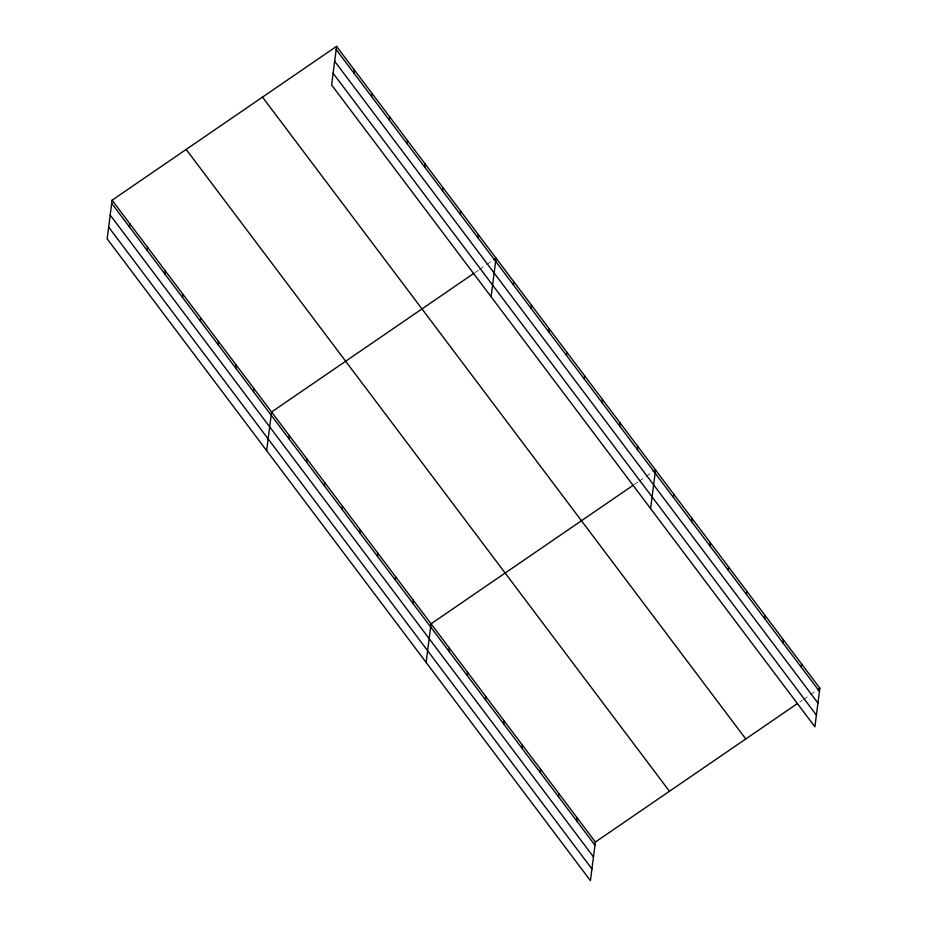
<?xml version="1.0" encoding="UTF-8"?>
<svg xmlns="http://www.w3.org/2000/svg" width="927" height="927" viewBox="0 0 927 927"><rect width="100%" height="100%" fill="white"/><g stroke="black" fill="none" stroke-linecap="round" stroke-linejoin="round"><path stroke-width="0.7" stroke-dasharray="4.63 3.48" d="M474.891 272.665L478.413 270.244M479.583 269.444L485.47 265.412M486.64 264.601L492.527 260.58M634.369 484.473L637.892 482.052M639.074 481.252L644.949 477.22M646.131 476.408L652.005 472.388M799.862 701.89L802.214 700.279M803.385 699.479L809.271 695.447M810.441 694.636L816.316 690.615"/><path stroke-width="1.39" d="M112.097 200.197L107.15 238.807L590.429 880.65L595.377 842.04L112.097 200.197L336.571 46.35L819.85 688.193L814.903 726.803L331.623 84.96L336.571 46.35M129.409 226.895L129.815 223.731M147.138 250.429L147.544 247.266M164.855 273.963L165.261 270.8M182.573 297.497L182.978 294.334M200.29 321.032L200.695 317.868M218.019 344.566L218.424 341.403M235.736 368.1L236.142 364.937M253.453 391.634L253.859 388.471M266.64 450.615L271.576 412.005L473.709 273.465M288.9 438.703L289.305 435.539M353.882 73.048L354.288 69.884M306.617 462.237L307.022 459.074M371.6 96.582L372.005 93.418M324.334 485.771L324.74 482.608M389.317 120.116L389.722 116.953M342.063 509.305L342.457 506.142M407.046 143.65L407.451 140.487M359.78 532.84L360.186 529.676M424.763 167.184L425.169 164.021M377.498 556.374L377.903 553.21M442.48 190.719L442.886 187.555M395.215 579.908L395.62 576.745M460.198 214.253L460.603 211.089M412.944 603.442L413.349 600.279M477.926 237.787L478.332 234.624M426.119 662.423L431.067 623.813L633.187 485.273M491.101 296.767L496.049 258.158L493.697 259.769M448.911 651.217L449.317 648.054M513.361 284.856L513.767 281.692M467.173 675.47L467.579 672.307M531.09 308.39L531.495 305.226M485.435 699.711L485.841 696.548M548.807 331.924L549.213 328.761M503.685 723.964L504.091 720.8M566.524 355.458L566.93 352.295M521.947 748.216L522.353 745.041M584.242 378.992L584.647 375.829M540.209 772.458L540.615 769.294M601.971 402.527L602.376 399.363M558.46 796.71L558.865 793.547M619.688 426.061L620.093 422.897M576.721 820.951L577.127 817.788M637.405 449.595L637.811 446.432M650.592 508.575L655.528 469.966L653.176 471.576M673.384 497.382L673.79 494.218M691.646 521.623L692.052 518.46M709.897 545.876L710.302 542.712M728.158 570.117L728.564 566.953M746.409 594.369L746.814 591.206M764.671 618.61L765.076 615.447M782.933 642.863L783.338 639.7M801.183 667.116L801.588 663.941M595.377 842.04L797.51 703.5M817.498 689.804L819.85 688.193M336.165 49.513L819.445 691.357M334.659 61.217L817.95 703.06M333.117 73.268L816.397 715.111M262.492 97.115L745.771 738.958M186.176 149.421L669.456 791.264M111.692 203.361L594.972 845.204M110.197 215.052L593.477 856.896M108.644 227.103L591.936 868.947"/></g></svg>
